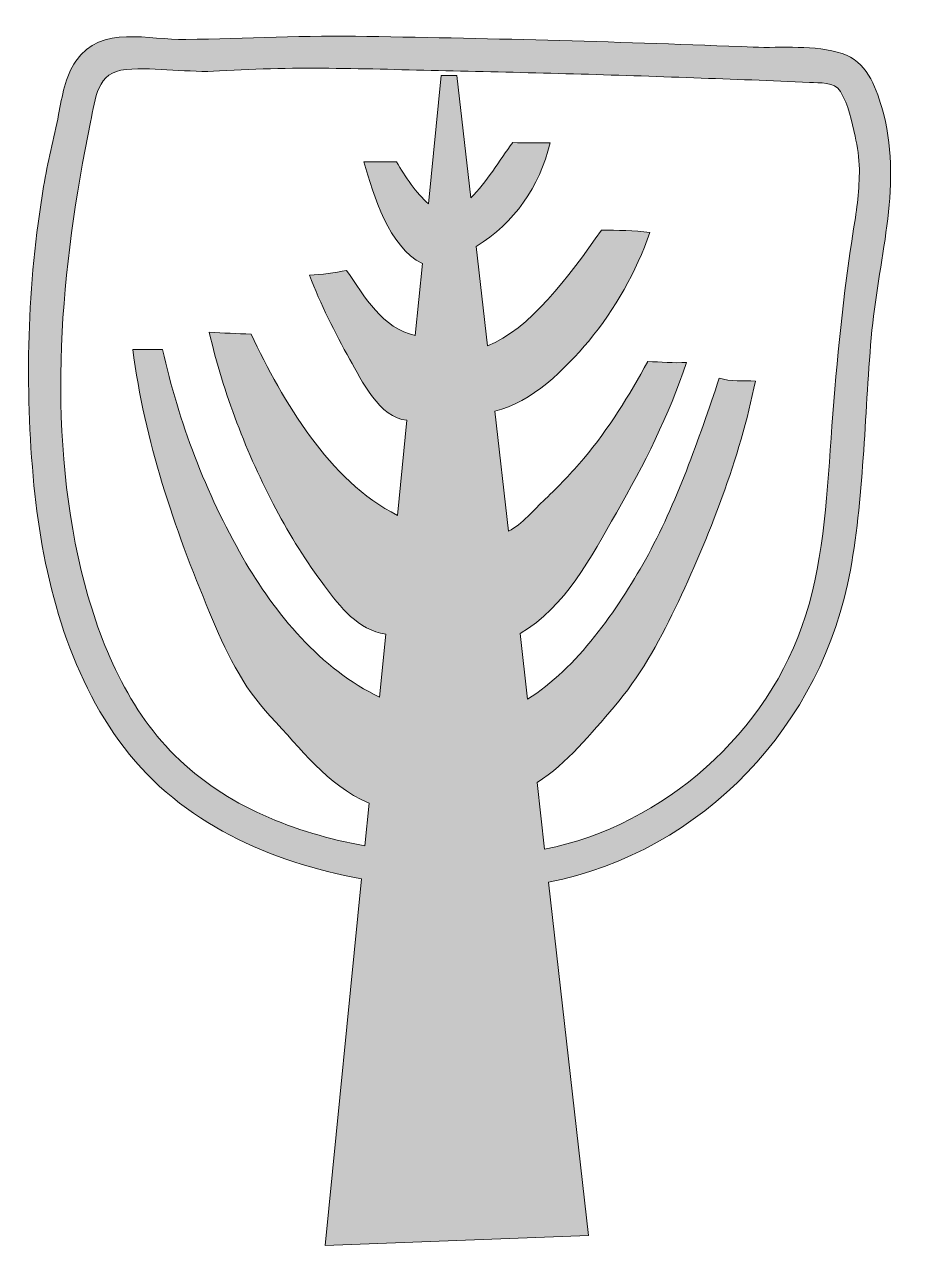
# Model space of a CAD drawing. Header units: inches. Extents: x 0 to 74, y -1 to 102.
import ezdxf

# ---------------------------------------------------------------- set-up
doc = ezdxf.new("R2010")
doc.units = ezdxf.units.IN
doc.header["$MEASUREMENT"] = 0
doc.layers.add('Layer 1', color=7, linetype='Continuous')

msp = doc.modelspace()

# ---------------------------------------------------------------- hatches: boundary and pattern name
at = {"layer": 'Layer 1', "true_color": 0x3d9dd3}
h = msp.add_hatch(color=153, dxfattribs=at)
h.dxf.hatch_style = 2
edge = h.paths.add_edge_path()
edge.add_spline(control_points=[(68.39, 99.6), (66.12, 100.35), (63.27, 100.05), (60.9, 100.14), (55.49, 100.36), (50.08, 100.54), (44.67, 100.69), (39.26, 100.84), (33.84, 100.95), (28.43, 101.04), (23.33, 101.13), (18.3, 100.87), (13.21, 100.78), (13.21, 100.78), (13.21, 100.78), (13.21, 100.78), (10.11, 100.72), (6.13, 102.05), (3.98, 98.97), (3.05, 97.65), (2.84, 96.02), (2.53, 94.48), (2.12, 92.46), (1.61, 90.47), (1.27, 88.43), (-0.11, 80.23), (-0.34, 71.59), (0.46, 63.32), (1.2, 55.68), (3.3, 47.49), (8.04, 41.29), (12.89, 34.95), (20.3, 31.66), (27.99, 30.28), (27.99, 30.28), (24.93, -0.54), (24.93, -0.54), (24.93, -0.54), (47.07, 0.3), (47.07, 0.3), (47.07, 0.3), (43.69, 29.99), (43.69, 29.99), (56.71, 32.54), (66.76, 43.25), (69.08, 56.21), (70.27, 62.85), (70.26, 69.66), (70.89, 76.36), (71.49, 82.69), (73.55, 88.76), (71.72, 95.06), (71.17, 96.95), (70.41, 98.93), (68.39, 99.6)], knot_values=[0, 0, 0, 0, 1, 1, 1, 2, 2, 2, 3, 3, 3, 4, 4, 4, 5, 5, 5, 6, 6, 6, 7, 7, 7, 8, 8, 8, 9, 9, 9, 10, 10, 10, 11, 11, 11, 12, 12, 12, 13, 13, 13, 14, 14, 14, 15, 15, 15, 16, 16, 16, 17, 17, 17, 18, 18, 18, 18], degree=3, periodic=1)
edge = h.paths.add_edge_path()
edge.add_spline(control_points=[(67.53, 68.29), (67.12, 62.95), (66.94, 57.51), (65.31, 52.37), (62.2, 42.53), (53.44, 34.8), (43.38, 32.75), (43.38, 32.75), (42.74, 38.37), (42.74, 38.37), (45.27, 39.93), (47.29, 42.5), (49.21, 44.72), (51.36, 47.22), (52.93, 50.04), (54.35, 53.01), (57.22, 59), (59.78, 65.58), (61.09, 72.09), (60.13, 72.14), (58.97, 72.04), (58.05, 72.32), (56.33, 67.19), (54.48, 61.82), (51.85, 57.08), (49.54, 52.93), (46.05, 47.89), (41.95, 45.37), (41.95, 45.37), (41.32, 50.89), (41.32, 50.89), (45.16, 53.09), (47.29, 57.34), (49.41, 61.02), (51.73, 65.05), (53.83, 69.23), (55.3, 73.65), (54.23, 73.58), (53.13, 73.71), (52.05, 73.72), (50.49, 70.87), (48.77, 68.08), (46.67, 65.59), (45.66, 64.38), (44.57, 63.25), (43.42, 62.17), (42.5, 61.31), (41.49, 60.05), (40.35, 59.48), (40.35, 59.48), (39.2, 69.56), (39.2, 69.56), (42.31, 70.26), (45.1, 73.1), (47.08, 75.45), (49.34, 78.14), (51.06, 81.26), (52.22, 84.56), (50.87, 84.74), (49.52, 84.76), (48.15, 84.76), (45.41, 80.86), (42.06, 76.36), (38.58, 75.05), (38.58, 75.05), (37.63, 83.38), (37.63, 83.38), (40.86, 85.4), (42.93, 88.38), (43.84, 92.1), (42.79, 92.12), (41.74, 92.07), (40.7, 92.13), (39.58, 90.6), (38.51, 88.81), (37.17, 87.47), (37.17, 87.47), (36, 97.77), (36, 97.77), (36, 97.77), (34.68, 97.77), (34.68, 97.77), (34.68, 97.77), (33.61, 86.97), (33.61, 86.97), (32.59, 87.87), (31.67, 89.27), (30.92, 90.51), (30.92, 90.51), (28.19, 90.51), (28.19, 90.51), (29.03, 87.63), (30.26, 83.4), (33.11, 81.95), (33.11, 81.95), (32.51, 75.91), (32.51, 75.91), (29.76, 76.51), (28.25, 79.17), (26.74, 81.38), (25.73, 81.17), (24.66, 81.04), (23.62, 80.98), (24.53, 78.55), (25.76, 76.17), (27.01, 73.89), (27.96, 72.17), (29.53, 68.98), (31.81, 68.79), (31.81, 68.79), (31.01, 60.8), (31.01, 60.8), (25.23, 63.74), (21.41, 70.36), (18.7, 76.03), (17.53, 76.08), (16.36, 76.12), (15.19, 76.19), (16.39, 71.03), (18.32, 66.02), (20.79, 61.34), (21.98, 59.09), (23.35, 56.92), (24.88, 54.88), (26.21, 53.09), (27.67, 51.18), (30.03, 50.83), (30.03, 50.83), (29.5, 45.54), (29.5, 45.54), (24.61, 47.81), (20.65, 52.64), (18.02, 57.23), (14.88, 62.71), (12.64, 68.6), (11.26, 74.75), (11.26, 74.75), (8.76, 74.75), (8.76, 74.75), (9.77, 67), (12.23, 59.82), (15.22, 52.63), (16.5, 49.54), (17.99, 46.38), (20.32, 43.93), (22.96, 41.15), (24.98, 38.22), (28.62, 36.62), (28.62, 36.62), (28.26, 33.04), (28.26, 33.04), (22.37, 34.12), (16.61, 36.36), (12.3, 40.64), (8.13, 44.77), (5.79, 50.54), (4.44, 56.16), (1.49, 68.44), (2.69, 81.63), (5.22, 93.84), (5.63, 95.84), (5.73, 98.07), (8.21, 98.26), (10.8, 98.47), (13.43, 97.97), (16.05, 98.14), (22.58, 98.57), (29.14, 98.28), (35.68, 98.14), (42.43, 98), (49.18, 97.81), (55.93, 97.56), (59.17, 97.45), (62.41, 97.32), (65.65, 97.17), (66.49, 97.13), (67.74, 97.26), (68.25, 96.4), (68.91, 95.29), (69.21, 93.9), (69.47, 92.66), (69.66, 91.75), (69.82, 90.82), (69.83, 89.9), (69.84, 88.21), (69.62, 86.53), (69.35, 84.87), (68.45, 79.34), (67.95, 73.87), (67.53, 68.29)], knot_values=[0, 0, 0, 0, 1, 1, 1, 2, 2, 2, 3, 3, 3, 4, 4, 4, 5, 5, 5, 6, 6, 6, 7, 7, 7, 8, 8, 8, 9, 9, 9, 10, 10, 10, 11, 11, 11, 12, 12, 12, 13, 13, 13, 14, 14, 14, 15, 15, 15, 16, 16, 16, 17, 17, 17, 18, 18, 18, 19, 19, 19, 20, 20, 20, 21, 21, 21, 22, 22, 22, 23, 23, 23, 24, 24, 24, 25, 25, 25, 26, 26, 26, 27, 27, 27, 28, 28, 28, 29, 29, 29, 30, 30, 30, 31, 31, 31, 32, 32, 32, 33, 33, 33, 34, 34, 34, 35, 35, 35, 36, 36, 36, 37, 37, 37, 38, 38, 38, 39, 39, 39, 40, 40, 40, 41, 41, 41, 42, 42, 42, 43, 43, 43, 44, 44, 44, 45, 45, 45, 46, 46, 46, 47, 47, 47, 48, 48, 48, 49, 49, 49, 50, 50, 50, 51, 51, 51, 52, 52, 52, 53, 53, 53, 54, 54, 54, 55, 55, 55, 56, 56, 56, 57, 57, 57, 58, 58, 58, 59, 59, 59, 60, 60, 60, 61, 61, 61, 62, 62, 62, 63, 63, 63, 63], degree=3, periodic=1)

# ---------------------------------------------------------------- linework, layer by layer
at = {"layer": 'Layer 1', "lineweight": 0}
for points, knots in [([(68.39, 99.6), (66.12, 100.35), (63.27, 100.05), (60.9, 100.14), (55.49, 100.36), (50.08, 100.54), (44.67, 100.69), (39.26, 100.84), (33.84, 100.95), (28.43, 101.04), (23.33, 101.13), (18.3, 100.87), (13.21, 100.78), (13.21, 100.78), (13.21, 100.78), (13.21, 100.78), (10.11, 100.72), (6.13, 102.05), (3.98, 98.97), (3.05, 97.65), (2.84, 96.02), (2.53, 94.48), (2.12, 92.46), (1.61, 90.47), (1.27, 88.43), (-0.11, 80.23), (-0.34, 71.59), (0.46, 63.32), (1.2, 55.68), (3.3, 47.49), (8.04, 41.29), (12.89, 34.95), (20.3, 31.66), (27.99, 30.28), (27.99, 30.28), (24.93, -0.54), (24.93, -0.54), (24.93, -0.54), (47.07, 0.3), (47.07, 0.3), (47.07, 0.3), (43.69, 29.99), (43.69, 29.99), (56.71, 32.54), (66.76, 43.25), (69.08, 56.21), (70.27, 62.85), (70.26, 69.66), (70.89, 76.36), (71.49, 82.69), (73.55, 88.76), (71.72, 95.06), (71.17, 96.95), (70.41, 98.93), (68.39, 99.6)], [0, 0, 0, 0, 1, 1, 1, 2, 2, 2, 3, 3, 3, 4, 4, 4, 5, 5, 5, 6, 6, 6, 7, 7, 7, 8, 8, 8, 9, 9, 9, 10, 10, 10, 11, 11, 11, 12, 12, 12, 13, 13, 13, 14, 14, 14, 15, 15, 15, 16, 16, 16, 17, 17, 17, 18, 18, 18, 18]), ([(67.53, 68.29), (67.12, 62.95), (66.94, 57.51), (65.31, 52.37), (62.2, 42.53), (53.44, 34.8), (43.38, 32.75), (43.38, 32.75), (42.74, 38.37), (42.74, 38.37), (45.27, 39.93), (47.29, 42.5), (49.21, 44.72), (51.36, 47.22), (52.93, 50.04), (54.35, 53.01), (57.22, 59), (59.78, 65.58), (61.09, 72.09), (60.13, 72.14), (58.97, 72.04), (58.05, 72.32), (56.33, 67.19), (54.48, 61.82), (51.85, 57.08), (49.54, 52.93), (46.05, 47.89), (41.95, 45.37), (41.95, 45.37), (41.32, 50.89), (41.32, 50.89), (45.16, 53.09), (47.29, 57.34), (49.41, 61.02), (51.73, 65.05), (53.83, 69.23), (55.3, 73.65), (54.23, 73.58), (53.13, 73.71), (52.05, 73.72), (50.49, 70.87), (48.77, 68.08), (46.67, 65.59), (45.66, 64.38), (44.57, 63.25), (43.42, 62.17), (42.5, 61.31), (41.49, 60.05), (40.35, 59.48), (40.35, 59.48), (39.2, 69.56), (39.2, 69.56), (42.31, 70.26), (45.1, 73.1), (47.08, 75.45), (49.34, 78.14), (51.06, 81.26), (52.22, 84.56), (50.87, 84.74), (49.52, 84.76), (48.15, 84.76), (45.41, 80.86), (42.06, 76.36), (38.58, 75.05), (38.58, 75.05), (37.63, 83.38), (37.63, 83.38), (40.86, 85.4), (42.93, 88.38), (43.84, 92.1), (42.79, 92.12), (41.74, 92.07), (40.7, 92.13), (39.58, 90.6), (38.51, 88.81), (37.17, 87.47), (37.17, 87.47), (36, 97.77), (36, 97.77), (36, 97.77), (34.68, 97.77), (34.68, 97.77), (34.68, 97.77), (33.61, 86.97), (33.61, 86.97), (32.59, 87.87), (31.67, 89.27), (30.92, 90.51), (30.92, 90.51), (28.19, 90.51), (28.19, 90.51), (29.03, 87.63), (30.26, 83.4), (33.11, 81.95), (33.11, 81.95), (32.51, 75.91), (32.51, 75.91), (29.76, 76.51), (28.25, 79.17), (26.74, 81.38), (25.73, 81.17), (24.66, 81.04), (23.62, 80.98), (24.53, 78.55), (25.76, 76.17), (27.01, 73.89), (27.96, 72.17), (29.53, 68.98), (31.81, 68.79), (31.81, 68.79), (31.01, 60.8), (31.01, 60.8), (25.23, 63.74), (21.41, 70.36), (18.7, 76.03), (17.53, 76.08), (16.36, 76.12), (15.19, 76.19), (16.39, 71.03), (18.32, 66.02), (20.79, 61.34), (21.98, 59.09), (23.35, 56.92), (24.88, 54.88), (26.21, 53.09), (27.67, 51.18), (30.03, 50.83), (30.03, 50.83), (29.5, 45.54), (29.5, 45.54), (24.61, 47.81), (20.65, 52.64), (18.02, 57.23), (14.88, 62.71), (12.64, 68.6), (11.26, 74.75), (11.26, 74.75), (8.76, 74.75), (8.76, 74.75), (9.77, 67), (12.23, 59.82), (15.22, 52.63), (16.5, 49.54), (17.99, 46.38), (20.32, 43.93), (22.96, 41.15), (24.98, 38.22), (28.62, 36.62), (28.62, 36.62), (28.26, 33.04), (28.26, 33.04), (22.37, 34.12), (16.61, 36.36), (12.3, 40.64), (8.13, 44.77), (5.79, 50.54), (4.44, 56.16), (1.49, 68.44), (2.69, 81.63), (5.22, 93.84), (5.63, 95.84), (5.73, 98.07), (8.21, 98.26), (10.8, 98.47), (13.43, 97.97), (16.05, 98.14), (22.58, 98.57), (29.14, 98.28), (35.68, 98.14), (42.43, 98), (49.18, 97.81), (55.93, 97.56), (59.17, 97.45), (62.41, 97.32), (65.65, 97.17), (66.49, 97.13), (67.74, 97.26), (68.25, 96.4), (68.91, 95.29), (69.21, 93.9), (69.47, 92.66), (69.66, 91.75), (69.82, 90.82), (69.83, 89.9), (69.84, 88.21), (69.62, 86.53), (69.35, 84.87), (68.45, 79.34), (67.95, 73.87), (67.53, 68.29)], [0, 0, 0, 0, 1, 1, 1, 2, 2, 2, 3, 3, 3, 4, 4, 4, 5, 5, 5, 6, 6, 6, 7, 7, 7, 8, 8, 8, 9, 9, 9, 10, 10, 10, 11, 11, 11, 12, 12, 12, 13, 13, 13, 14, 14, 14, 15, 15, 15, 16, 16, 16, 17, 17, 17, 18, 18, 18, 19, 19, 19, 20, 20, 20, 21, 21, 21, 22, 22, 22, 23, 23, 23, 24, 24, 24, 25, 25, 25, 26, 26, 26, 27, 27, 27, 28, 28, 28, 29, 29, 29, 30, 30, 30, 31, 31, 31, 32, 32, 32, 33, 33, 33, 34, 34, 34, 35, 35, 35, 36, 36, 36, 37, 37, 37, 38, 38, 38, 39, 39, 39, 40, 40, 40, 41, 41, 41, 42, 42, 42, 43, 43, 43, 44, 44, 44, 45, 45, 45, 46, 46, 46, 47, 47, 47, 48, 48, 48, 49, 49, 49, 50, 50, 50, 51, 51, 51, 52, 52, 52, 53, 53, 53, 54, 54, 54, 55, 55, 55, 56, 56, 56, 57, 57, 57, 58, 58, 58, 59, 59, 59, 60, 60, 60, 61, 61, 61, 62, 62, 62, 63, 63, 63, 63])]:
    msp.add_open_spline(points, degree=3, knots=knots, dxfattribs=at)

doc.saveas('drawing.dxf')
